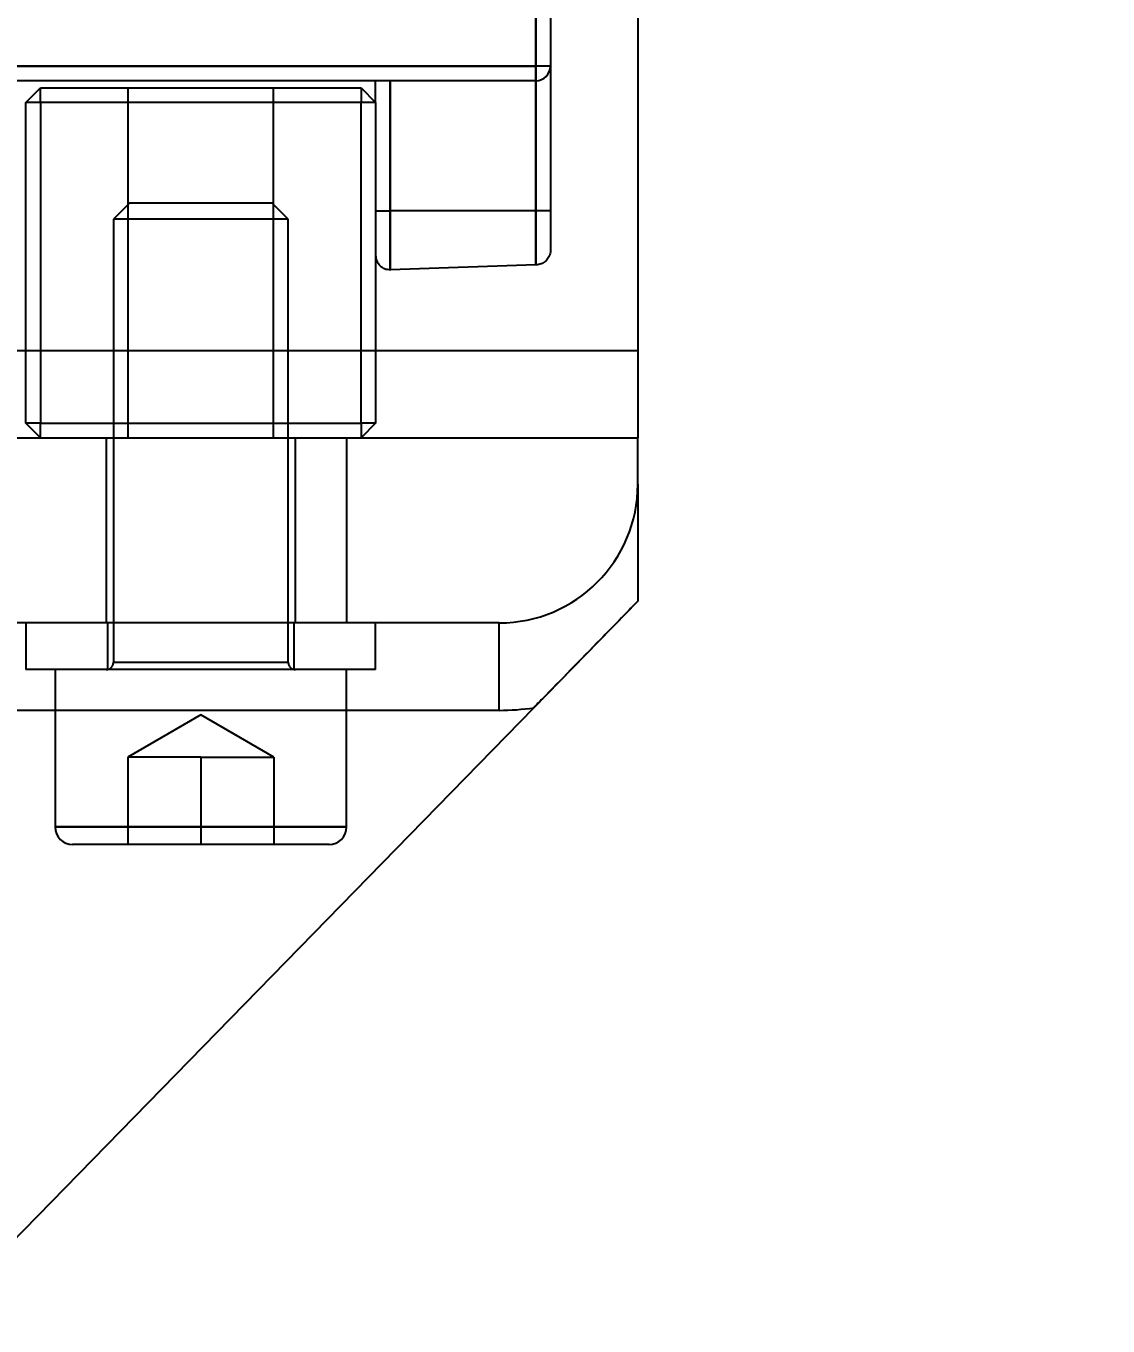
# Model space of a CAD drawing. Header units: metres. Extents: x 0 to 21025, y 0 to 14850.
# Drawn here: x 8904.01 to 8941.15, y 13103.96 to 13148.56 of the extents above; entities that cross this region are included whole.
import ezdxf

# ---------------------------------------------------------------- set-up
doc = ezdxf.new("R2010")
doc.units = ezdxf.units.M
doc.header["$LTSCALE"] = 25
doc.linetypes.add('HIDDEN2', pattern=[4.7625, 3.175, -1.5875])
for name, color, linetype in [('18_COTAS', 7, 'Continuous'), ('SL4', 4, 'Continuous'), ('ST1', 7, 'HIDDEN2')]:
    doc.layers.add(name, color=color, linetype=linetype)
doc.styles.add('ROMANS', font='ROMANS.SHX')
doc.dimstyles.new('25___1-25', dxfattribs={"dimscale": 25, "dimtxt": 2.5, "dimasz": 2, "dimexe": 1.5, "dimexo": 1, "dimgap": 0.5, "dimtad": 1, "dimzin": 12, "dimtxsty": 'ROMANS', "dimcen": 0, "dimclrd": 256, "dimclre": 256, "dimclrt": 3, "dimazin": 3, "dimtfac": 1, "dimtmove": 0, "dimatfit": 0, "dimfxl": 1, "dimlwd": -1, "dimlwe": -1, "dimarcsym": 0})

# ---------------------------------------------------------------- blocks, each defined once
blk = doc.blocks.new('*D14')
at = {"layer": '18_COTAS', "transparency": 16777216}
for p, q in [((8767.149, 13416.484), (9534.934, 13416.484)), ((9497.434, 11742.681), (9497.434, 13366.484)), ((8955.399, 11692.681), (9534.934, 11692.681))]:
    blk.add_line(p, q, dxfattribs=at)
for points in [[(9489.1, 13366.484), (9505.767, 13366.484), (9497.434, 13416.484)], [(9489.1, 11742.681), (9505.767, 11742.681), (9497.434, 11692.681)]]:
    blk.add_solid(points, dxfattribs=at)
at = {"layer": 'Defpoints', "color": 0, "transparency": 16777216}
for p in [(8742.149, 13416.484), (9497.434, 13416.484), (8930.399, 11692.681)]:
    blk.add_point(p, dxfattribs=at)
at = {"layer": '18_COTAS', "color": 3, "transparency": 16777216, "insert": (9447.731, 12554.582), "char_height": 62.5, "attachment_point": 5, "rotation": 90, "style": 'ROMANS'}
blk.add_mtext('1723,8', dxfattribs=at)

msp = doc.modelspace()

# ---------------------------------------------------------------- linework, layer by layer
at = {"layer": 'SL4'}
for p, q in [((8925.014, 13167.681), (8925.014, 13137.431)), ((8921.514, 13147.181), (8921.514, 13157.971)), ((8922.014, 13157.971), (8922.014, 13147.181)), ((8898.514, 13147.181), (8921.514, 13147.181)), ((8921.514, 13146.681), (8921.514, 13147.181)), ((8922.014, 13147.181), (8921.514, 13147.181)), ((8922.014, 13147.181), (8922.014, 13142.221)), ((8921.514, 13146.681), (8898.514, 13146.681)), ((8904.014, 13145.931), (8904.514, 13146.431)), ((8904.514, 13145.931), (8904.514, 13146.431)), ((8904.514, 13146.431), (8915.514, 13146.431)), ((8915.514, 13146.431), (8915.514, 13145.931)), ((8915.514, 13146.431), (8916.014, 13145.931)), ((8916.014, 13145.931), (8916.014, 13146.681)), ((8916.514, 13146.681), (8916.514, 13142.221)), ((8921.514, 13142.221), (8921.514, 13146.681)), ((8904.514, 13145.931), (8904.014, 13145.931)), ((8904.014, 13134.931), (8904.014, 13145.931)), ((8915.514, 13145.931), (8904.514, 13145.931)), ((8904.514, 13145.931), (8904.514, 13134.931)), ((8915.514, 13134.931), (8915.514, 13145.931)), ((8916.014, 13145.931), (8915.514, 13145.931)), ((8916.014, 13145.931), (8916.014, 13134.931)), ((8916.014, 13142.221), (8916.514, 13142.221)), ((8916.514, 13142.221), (8916.514, 13140.198)), ((8921.514, 13142.221), (8916.514, 13142.221)), ((8921.514, 13140.361), (8921.514, 13142.221)), ((8922.014, 13142.221), (8921.514, 13142.221)), ((8922.014, 13142.221), (8922.014, 13140.861)), ((8916.514, 13140.198), (8916.53, 13140.198)), ((8921.514, 13140.361), (8916.53, 13140.198)), ((8921.53, 13140.361), (8921.514, 13140.361)), ((8897.911, 13137.431), (8904.014, 13137.431)), ((8916.014, 13137.431), (8925.014, 13137.431)), ((8925.014, 13137.431), (8925.014, 13134.431)), ((8904.514, 13134.931), (8904.014, 13134.931)), ((8904.514, 13134.431), (8904.014, 13134.931)), ((8904.514, 13134.431), (8904.514, 13134.931)), ((8904.514, 13134.931), (8915.514, 13134.931)), ((8915.514, 13134.931), (8915.514, 13134.431)), ((8916.014, 13134.931), (8915.514, 13134.431)), ((8916.014, 13134.931), (8915.514, 13134.931)), ((8897.911, 13134.431), (8915.014, 13134.431)), ((8915.014, 13134.431), (8925.014, 13134.431)), ((8915.014, 13134.431), (8915.014, 13128.081)), ((8925.014, 13132.839), (8925.014, 13134.431)), ((8915.014, 13128.081), (8898.026, 13128.081)), ((8904.014, 13128.081), (8904.014, 13126.481)), ((8920.256, 13128.081), (8915.014, 13128.081)), ((8916.014, 13126.481), (8916.014, 13128.081)), ((8920.256, 13125.081), (8920.256, 13128.081)), ((8916.014, 13126.481), (8904.014, 13126.481)), ((8905.014, 13126.481), (8905.014, 13121.081)), ((8915.014, 13121.081), (8915.014, 13126.481)), ((8921.439, 13125.172), (8896.017, 13099.15)), ((8905.014, 13125.081), (8898.026, 13125.081)), ((8920.256, 13125.081), (8915.014, 13125.081)), ((8905.014, 13121.081), (8915.014, 13121.081)), ((8914.414, 13120.481), (8905.614, 13120.481))]:
    msp.add_line(p, q, dxfattribs=at)
for centre, radius, start, end in [((8921.514, 13147.181), 0.5, 270, 0), ((8920.256, 13132.839), 4.757, 270, 0), ((8920.256, 13132.839), 7.757, 270, 278.7683), ((8905.614, 13121.081), 0.6, 180, 270), ((8914.414, 13121.081), 0.6, 270, 0)]:
    msp.add_arc(centre, radius, start, end, dxfattribs=at)
for points, knots in [([(8916.014, 13140.698), (8916.021, 13140.632), (8916.035, 13140.502), (8916.15, 13140.336), (8916.316, 13140.22), (8916.448, 13140.205), (8916.514, 13140.198)], [0, 0, 0, 0, 0.25, 0.5, 0.75, 1, 1, 1, 1]), ([(8922.014, 13140.861), (8922.014, 13140.859), (8922.013, 13140.824), (8922.003, 13140.733), (8921.949, 13140.597), (8921.84, 13140.471), (8921.695, 13140.383), (8921.585, 13140.369), (8921.53, 13140.361)], [0, 0, 0, 0, 0.00841, 0.140315, 0.359805, 0.574575, 0.787251, 1, 1, 1, 1]), ([(8925.014, 13132.839), (8925.014, 13132.26), (8925.014, 13130.817), (8925.014, 13129.575), (8925.014, 13128.831)], [0, 0, 0, 0, 0.40124, 1, 1, 1, 1]), ([(8925.014, 13128.831), (8924.582, 13128.389), (8923.428, 13127.208), (8922.254, 13126.006), (8921.537, 13125.273), (8921.439, 13125.172)], [0, 0, 0, 0, 0.340267, 0.908995, 1, 1, 1, 1])]:
    msp.add_open_spline(points, degree=3, knots=knots, dxfattribs=at)
at = {"layer": 'ST1'}
for p, q in [((8921.514, 13155.531), (8921.514, 13147.181)), ((8921.514, 13147.181), (8898.514, 13147.181)), ((8922.014, 13147.181), (8921.514, 13147.181)), ((8921.514, 13147.181), (8921.514, 13146.681)), ((8907.514, 13146.431), (8907.514, 13134.431)), ((8912.514, 13134.431), (8912.514, 13146.431)), ((8916.514, 13142.221), (8916.514, 13146.681)), ((8921.514, 13146.681), (8921.514, 13142.221)), ((8907.568, 13142.481), (8907.014, 13141.927)), ((8912.459, 13142.481), (8907.568, 13142.481)), ((8913.014, 13141.927), (8912.459, 13142.481)), ((8913.014, 13141.927), (8907.014, 13141.927)), ((8907.014, 13141.927), (8907.014, 13126.731)), ((8913.014, 13126.731), (8913.014, 13141.927)), ((8916.014, 13142.221), (8916.514, 13142.221)), ((8916.514, 13140.198), (8916.514, 13142.221)), ((8921.514, 13142.221), (8916.514, 13142.221)), ((8922.014, 13142.221), (8921.514, 13142.221)), ((8921.514, 13142.221), (8921.514, 13140.361)), ((8904.014, 13137.431), (8916.014, 13137.431)), ((8906.764, 13134.431), (8906.764, 13128.081)), ((8913.264, 13128.081), (8913.264, 13134.431)), ((8925.014, 13128.831), (8921.439, 13125.172)), ((8906.814, 13128.081), (8906.814, 13126.481)), ((8913.214, 13126.481), (8913.214, 13128.081)), ((8907.014, 13126.731), (8913.014, 13126.731)), ((8915.014, 13125.081), (8905.014, 13125.081)), ((8910.014, 13124.93), (8907.504, 13123.481)), ((8912.524, 13123.481), (8910.014, 13124.93)), ((8908.759, 13123.481), (8907.504, 13123.481)), ((8907.504, 13123.481), (8907.504, 13120.481)), ((8910.014, 13123.481), (8908.759, 13123.481)), ((8910.014, 13123.481), (8911.269, 13123.481)), ((8910.014, 13123.481), (8910.014, 13120.481)), ((8911.269, 13123.481), (8912.524, 13123.481)), ((8912.524, 13123.481), (8912.524, 13120.481)), ((8915.014, 13121.081), (8905.014, 13121.081))]:
    msp.add_line(p, q, dxfattribs=at)
for centre, start, end in [((8906.764, 13126.731), 270, 0), ((8913.264, 13126.731), 180, 270)]:
    msp.add_arc(centre, 0.25, start, end, dxfattribs=at)

# ---------------------------------------------------------------- dimensions: what is measured, and where the dimension line sits
at = {"layer": '18_COTAS'}
dim = msp.add_linear_dim(base=(9497.434, 13416.484), p1=(8930.399, 11692.681), p2=(8742.149, 13416.484), angle=90, dimstyle='25___1-25', dxfattribs=at)
dim.commit()
dim.dimension.update_dxf_attribs({"geometry": '*D14', "text_midpoint": (9447.731, 12554.582)})

doc.saveas('drawing.dxf')
